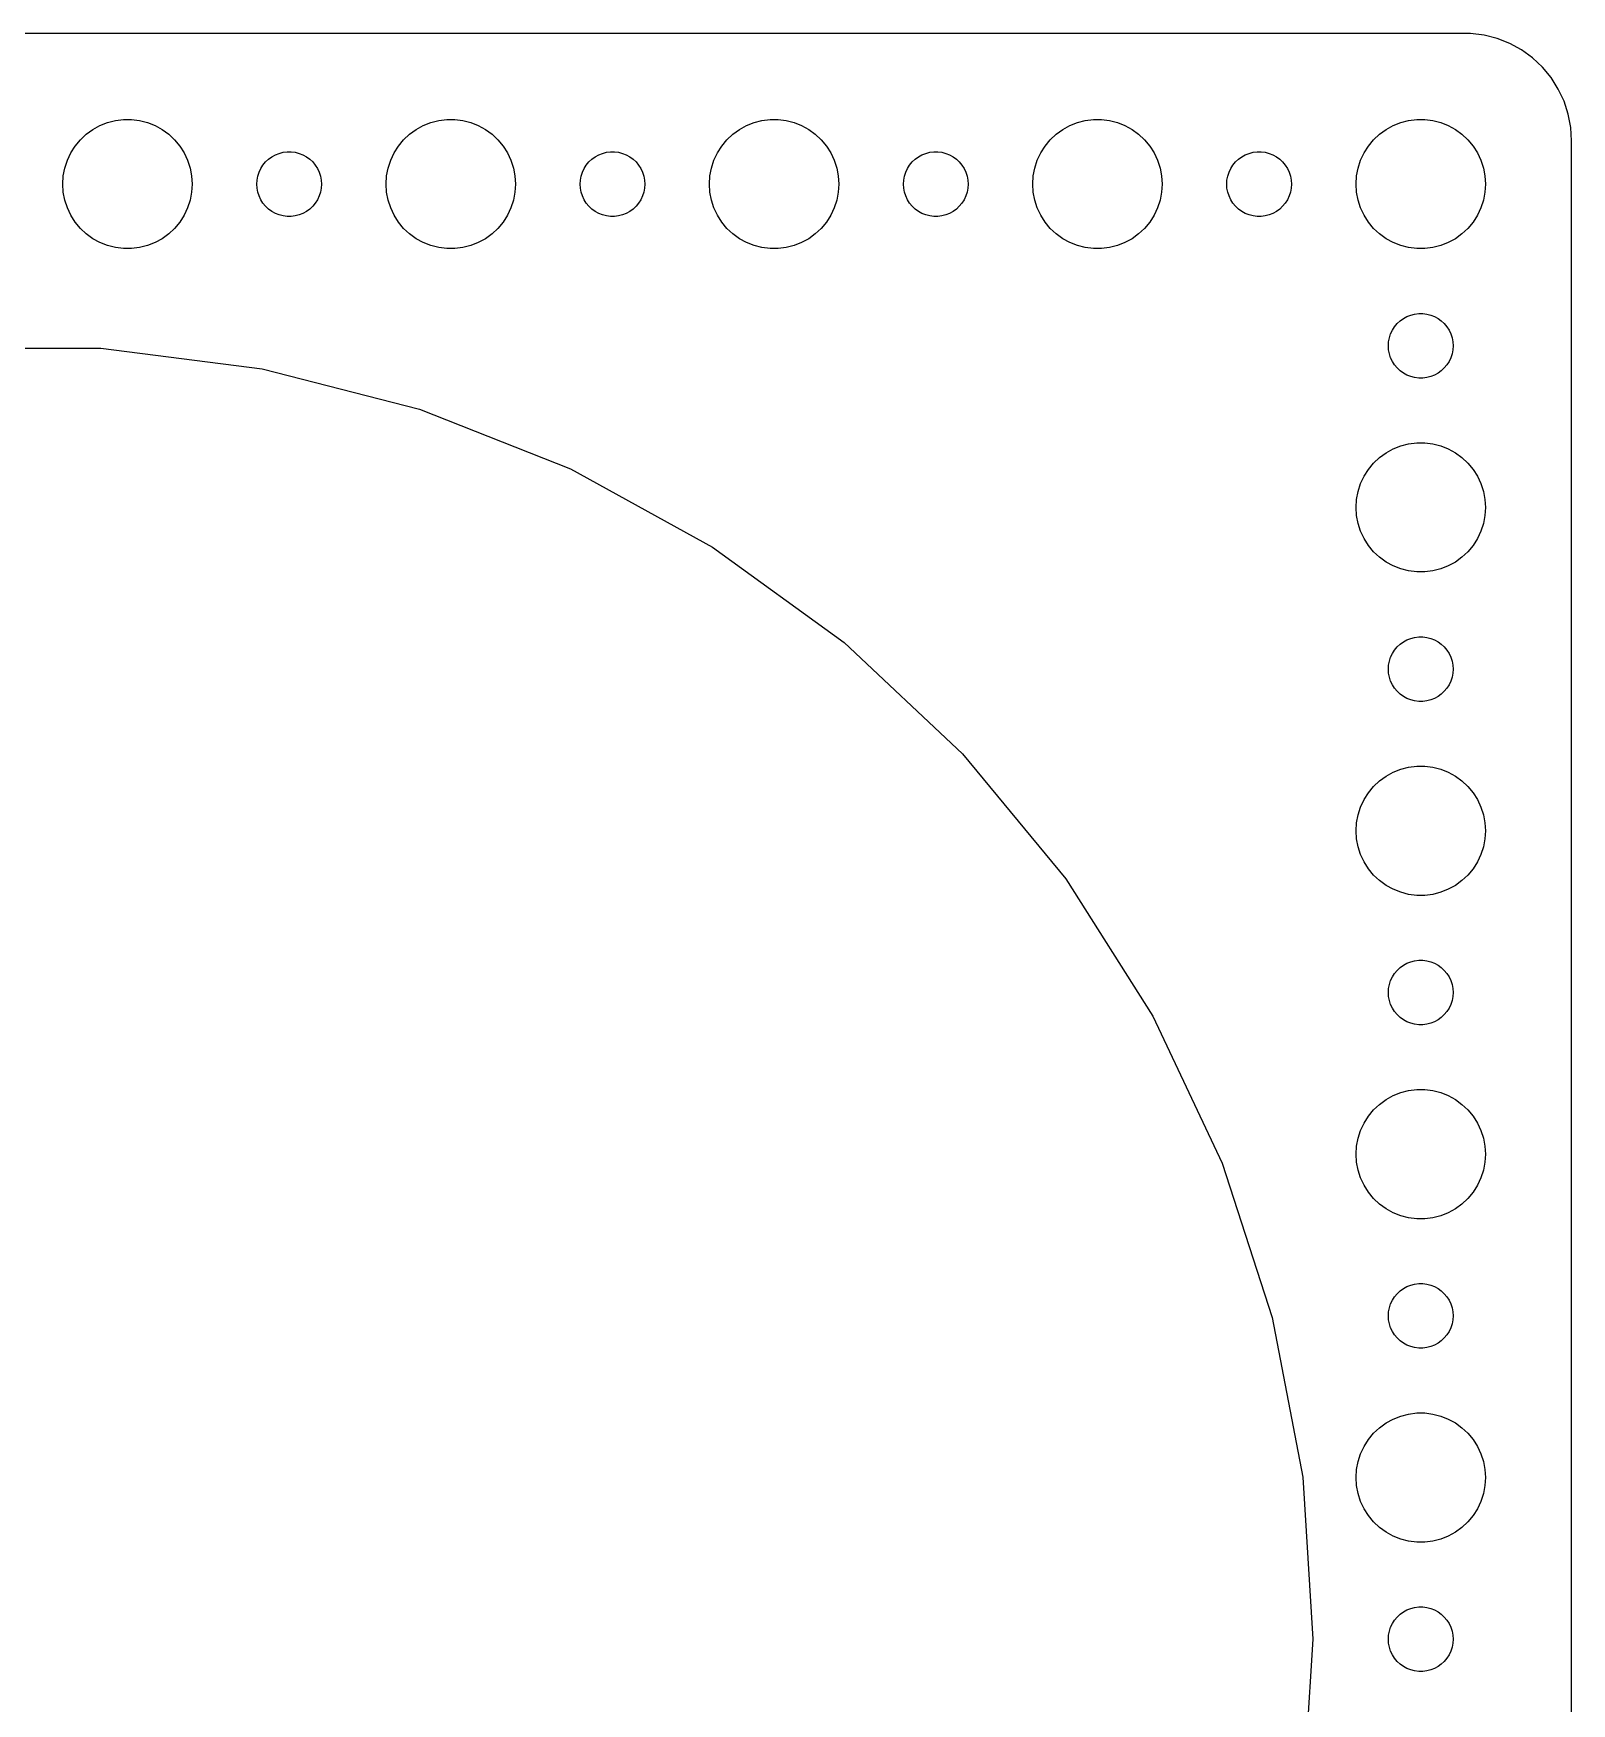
# Model space of a CAD drawing. Header units: metres. Extents: x -134 to 134, y -74 to 74.
# Drawn here: x 63.1 to 134.5, y -3 to 74.5 of the extents above; entities that cross this region are included whole.
import ezdxf

# ---------------------------------------------------------------- set-up
doc = ezdxf.new("R2010")
doc.units = ezdxf.units.M

msp = doc.modelspace()

# ---------------------------------------------------------------- linework, layer by layer
for p, q in [((129.814, 74.4901), (-129.814, 74.4901)), ((130.437, 74.4114), (129.814, 74.4901)), ((131.045, 74.2553), (130.437, 74.4114)), ((131.629, 74.0241), (131.045, 74.2553)), ((132.179, 73.7216), (131.629, 74.0241)), ((132.687, 73.3526), (132.179, 73.7216)), ((133.145, 72.9227), (132.687, 73.3526)), ((133.545, 72.4389), (133.145, 72.9227)), ((133.882, 71.9088), (133.545, 72.4389)), ((134.149, 71.3406), (133.882, 71.9088)), ((134.343, 70.7434), (134.149, 71.3406)), ((134.461, 70.1267), (134.343, 70.7434)), ((65.3131, 69.5536), (65.5877, 69.8115)), ((65.5877, 69.8115), (65.8925, 70.033)), ((65.8925, 70.033), (66.2227, 70.2145)), ((66.2227, 70.2145), (66.573, 70.3532)), ((66.573, 70.3532), (66.9379, 70.4469)), ((66.9379, 70.4469), (67.3116, 70.4941)), ((67.3116, 70.4941), (67.6884, 70.4941)), ((67.6884, 70.4941), (68.0621, 70.4469)), ((68.0621, 70.4469), (68.427, 70.3532)), ((68.427, 70.3532), (68.7773, 70.2145)), ((68.7773, 70.2145), (69.1075, 70.033)), ((69.1075, 70.033), (69.4123, 69.8115)), ((69.4123, 69.8115), (69.6869, 69.5536)), ((80.3131, 69.5536), (80.5877, 69.8115)), ((80.5877, 69.8115), (80.8925, 70.033)), ((80.8925, 70.033), (81.2227, 70.2145)), ((81.2227, 70.2145), (81.573, 70.3532)), ((81.573, 70.3532), (81.9379, 70.4469)), ((81.9379, 70.4469), (82.3116, 70.4941)), ((82.3116, 70.4941), (82.6884, 70.4941)), ((82.6884, 70.4941), (83.0621, 70.4469)), ((83.0621, 70.4469), (83.427, 70.3532)), ((83.427, 70.3532), (83.7773, 70.2145)), ((83.7773, 70.2145), (84.1075, 70.033)), ((84.1075, 70.033), (84.4123, 69.8115)), ((84.4123, 69.8115), (84.6869, 69.5536)), ((95.3131, 69.5536), (95.5877, 69.8115)), ((95.5877, 69.8115), (95.8925, 70.033)), ((95.8925, 70.033), (96.2227, 70.2145)), ((96.2227, 70.2145), (96.573, 70.3532)), ((96.573, 70.3532), (96.9379, 70.4469)), ((96.9379, 70.4469), (97.3116, 70.4941)), ((97.3116, 70.4941), (97.6884, 70.4941)), ((97.6884, 70.4941), (98.0621, 70.4469)), ((98.0621, 70.4469), (98.427, 70.3532)), ((98.427, 70.3532), (98.7773, 70.2145)), ((98.7773, 70.2145), (99.1075, 70.033)), ((99.1075, 70.033), (99.4123, 69.8115)), ((99.4123, 69.8115), (99.6869, 69.5536)), ((110.313, 69.5536), (110.588, 69.8115)), ((110.588, 69.8115), (110.893, 70.033)), ((110.893, 70.033), (111.223, 70.2145)), ((111.223, 70.2145), (111.573, 70.3532)), ((111.573, 70.3532), (111.938, 70.4469)), ((111.938, 70.4469), (112.312, 70.4941)), ((112.312, 70.4941), (112.688, 70.4941)), ((112.688, 70.4941), (113.062, 70.4469)), ((113.062, 70.4469), (113.427, 70.3532)), ((113.427, 70.3532), (113.777, 70.2145)), ((113.777, 70.2145), (114.107, 70.033)), ((114.107, 70.033), (114.412, 69.8115)), ((114.412, 69.8115), (114.687, 69.5536)), ((125.313, 69.5536), (125.588, 69.8115)), ((125.588, 69.8115), (125.893, 70.033)), ((125.893, 70.033), (126.223, 70.2145)), ((126.223, 70.2145), (126.573, 70.3532)), ((126.573, 70.3532), (126.938, 70.4469)), ((126.938, 70.4469), (127.312, 70.4941)), ((127.312, 70.4941), (127.688, 70.4941)), ((127.688, 70.4941), (128.062, 70.4469)), ((128.062, 70.4469), (128.427, 70.3532)), ((128.427, 70.3532), (128.777, 70.2145)), ((128.777, 70.2145), (129.107, 70.033)), ((129.107, 70.033), (129.412, 69.8115)), ((129.412, 69.8115), (129.687, 69.5536)), ((134.5, 69.5), (134.461, 70.1267)), ((64.8711, 68.9453), (65.073, 69.2634)), ((65.073, 69.2634), (65.3131, 69.5536)), ((69.6869, 69.5536), (69.927, 69.2634)), ((69.927, 69.2634), (70.1289, 68.9453)), ((74.5365, 68.9266), (74.7189, 68.9734)), ((74.7189, 68.9734), (74.9058, 68.997)), ((74.9058, 68.997), (75.0942, 68.997)), ((75.0942, 68.997), (75.2811, 68.9734)), ((75.2811, 68.9734), (75.4635, 68.9266)), ((79.8711, 68.9453), (80.073, 69.2634)), ((80.073, 69.2634), (80.3131, 69.5536)), ((84.6869, 69.5536), (84.927, 69.2634)), ((84.927, 69.2634), (85.1289, 68.9453)), ((89.5365, 68.9266), (89.7189, 68.9734)), ((89.7189, 68.9734), (89.9058, 68.997)), ((89.9058, 68.997), (90.0942, 68.997)), ((90.0942, 68.997), (90.2811, 68.9734)), ((90.2811, 68.9734), (90.4635, 68.9266)), ((94.8711, 68.9453), (95.073, 69.2634)), ((95.073, 69.2634), (95.3131, 69.5536)), ((99.6869, 69.5536), (99.927, 69.2634)), ((99.927, 69.2634), (100.129, 68.9453)), ((104.536, 68.9266), (104.719, 68.9734)), ((104.719, 68.9734), (104.906, 68.997)), ((104.906, 68.997), (105.094, 68.997)), ((105.094, 68.997), (105.281, 68.9734)), ((105.281, 68.9734), (105.464, 68.9266)), ((109.871, 68.9453), (110.073, 69.2634)), ((110.073, 69.2634), (110.313, 69.5536)), ((114.687, 69.5536), (114.927, 69.2634)), ((114.927, 69.2634), (115.129, 68.9453)), ((119.536, 68.9266), (119.719, 68.9734)), ((119.719, 68.9734), (119.906, 68.997)), ((119.906, 68.997), (120.094, 68.997)), ((120.094, 68.997), (120.281, 68.9734)), ((120.281, 68.9734), (120.464, 68.9266)), ((124.871, 68.9453), (125.073, 69.2634)), ((125.073, 69.2634), (125.313, 69.5536)), ((129.687, 69.5536), (129.927, 69.2634)), ((129.927, 69.2634), (130.129, 68.9453)), ((134.5, -69.5), (134.5, 69.5)), ((64.5237, 67.876), (64.5943, 68.2461)), ((64.5943, 68.2461), (64.7107, 68.6044)), ((64.7107, 68.6044), (64.8711, 68.9453)), ((70.1289, 68.9453), (70.2893, 68.6044)), ((70.2893, 68.6044), (70.4057, 68.2461)), ((70.4057, 68.2461), (70.4763, 67.876)), ((73.6053, 68.0522), (73.6855, 68.2226)), ((73.6855, 68.2226), (73.7865, 68.3817)), ((73.7865, 68.3817), (73.9065, 68.5268)), ((73.9065, 68.5268), (74.0439, 68.6558)), ((74.0439, 68.6558), (74.1963, 68.7665)), ((74.1963, 68.7665), (74.3613, 68.8572)), ((74.3613, 68.8572), (74.5365, 68.9266)), ((75.4635, 68.9266), (75.6387, 68.8572)), ((75.6387, 68.8572), (75.8037, 68.7665)), ((75.8037, 68.7665), (75.9561, 68.6558)), ((75.9561, 68.6558), (76.0934, 68.5268)), ((76.0934, 68.5268), (76.2135, 68.3817)), ((76.2135, 68.3817), (76.3145, 68.2226)), ((76.3145, 68.2226), (76.3947, 68.0522)), ((79.5237, 67.876), (79.5943, 68.2461)), ((79.5943, 68.2461), (79.7107, 68.6044)), ((79.7107, 68.6044), (79.8711, 68.9453)), ((85.1289, 68.9453), (85.2893, 68.6044)), ((85.2893, 68.6044), (85.4057, 68.2461)), ((85.4057, 68.2461), (85.4763, 67.876)), ((88.6053, 68.0522), (88.6855, 68.2226)), ((88.6855, 68.2226), (88.7865, 68.3817)), ((88.7865, 68.3817), (88.9065, 68.5268)), ((88.9065, 68.5268), (89.0439, 68.6558)), ((89.0439, 68.6558), (89.1963, 68.7665)), ((89.1963, 68.7665), (89.3613, 68.8572)), ((89.3613, 68.8572), (89.5365, 68.9266)), ((90.4635, 68.9266), (90.6387, 68.8572)), ((90.6387, 68.8572), (90.8037, 68.7665)), ((90.8037, 68.7665), (90.9561, 68.6558)), ((90.9561, 68.6558), (91.0934, 68.5268)), ((91.0934, 68.5268), (91.2135, 68.3817)), ((91.2135, 68.3817), (91.3145, 68.2226)), ((91.3145, 68.2226), (91.3947, 68.0522)), ((94.5237, 67.876), (94.5943, 68.2461)), ((94.5943, 68.2461), (94.7107, 68.6044)), ((94.7107, 68.6044), (94.8711, 68.9453)), ((100.129, 68.9453), (100.289, 68.6044)), ((100.289, 68.6044), (100.406, 68.2461)), ((100.406, 68.2461), (100.476, 67.876)), ((103.605, 68.0522), (103.686, 68.2226)), ((103.686, 68.2226), (103.786, 68.3817)), ((103.786, 68.3817), (103.907, 68.5268)), ((103.907, 68.5268), (104.044, 68.6558)), ((104.044, 68.6558), (104.196, 68.7665)), ((104.196, 68.7665), (104.361, 68.8572)), ((104.361, 68.8572), (104.536, 68.9266)), ((105.464, 68.9266), (105.639, 68.8572)), ((105.639, 68.8572), (105.804, 68.7665)), ((105.804, 68.7665), (105.956, 68.6558)), ((105.956, 68.6558), (106.093, 68.5268)), ((106.093, 68.5268), (106.214, 68.3817)), ((106.214, 68.3817), (106.314, 68.2226)), ((106.314, 68.2226), (106.395, 68.0522)), ((109.524, 67.876), (109.594, 68.2461)), ((109.594, 68.2461), (109.711, 68.6044)), ((109.711, 68.6044), (109.871, 68.9453)), ((115.129, 68.9453), (115.289, 68.6044)), ((115.289, 68.6044), (115.406, 68.2461)), ((115.406, 68.2461), (115.476, 67.876)), ((118.605, 68.0522), (118.686, 68.2226)), ((118.686, 68.2226), (118.786, 68.3817)), ((118.786, 68.3817), (118.907, 68.5268)), ((118.907, 68.5268), (119.044, 68.6558)), ((119.044, 68.6558), (119.196, 68.7665)), ((119.196, 68.7665), (119.361, 68.8572)), ((119.361, 68.8572), (119.536, 68.9266)), ((120.464, 68.9266), (120.639, 68.8572)), ((120.639, 68.8572), (120.804, 68.7665)), ((120.804, 68.7665), (120.956, 68.6558)), ((120.956, 68.6558), (121.093, 68.5268)), ((121.093, 68.5268), (121.214, 68.3817)), ((121.214, 68.3817), (121.314, 68.2226)), ((121.314, 68.2226), (121.395, 68.0522)), ((124.524, 67.876), (124.594, 68.2461)), ((124.594, 68.2461), (124.711, 68.6044)), ((124.711, 68.6044), (124.871, 68.9453)), ((130.129, 68.9453), (130.289, 68.6044)), ((130.289, 68.6044), (130.406, 68.2461)), ((130.406, 68.2461), (130.476, 67.876)), ((64.5, 67.5), (64.5237, 67.876)), ((64.5237, 67.124), (64.5, 67.5)), ((70.4763, 67.876), (70.5, 67.5)), ((70.5, 67.5), (70.4763, 67.124)), ((73.5, 67.5), (73.5118, 67.688)), ((73.5118, 67.312), (73.5, 67.5)), ((73.5118, 67.688), (73.5471, 67.873)), ((73.5471, 67.873), (73.6053, 68.0522)), ((76.3947, 68.0522), (76.4529, 67.873)), ((76.4529, 67.873), (76.4882, 67.688)), ((76.4882, 67.688), (76.5, 67.5)), ((76.5, 67.5), (76.4882, 67.312)), ((79.5, 67.5), (79.5237, 67.876)), ((79.5237, 67.124), (79.5, 67.5)), ((85.4763, 67.876), (85.5, 67.5)), ((85.5, 67.5), (85.4763, 67.124)), ((88.5, 67.5), (88.5118, 67.688)), ((88.5118, 67.312), (88.5, 67.5)), ((88.5118, 67.688), (88.5471, 67.873)), ((88.5471, 67.873), (88.6053, 68.0522)), ((91.3947, 68.0522), (91.4529, 67.873)), ((91.4529, 67.873), (91.4882, 67.688)), ((91.4882, 67.688), (91.5, 67.5)), ((91.5, 67.5), (91.4882, 67.312)), ((94.5, 67.5), (94.5237, 67.876)), ((94.5237, 67.124), (94.5, 67.5)), ((100.476, 67.876), (100.5, 67.5)), ((100.5, 67.5), (100.476, 67.124)), ((103.5, 67.5), (103.512, 67.688)), ((103.512, 67.312), (103.5, 67.5)), ((103.512, 67.688), (103.547, 67.873)), ((103.547, 67.873), (103.605, 68.0522)), ((106.395, 68.0522), (106.453, 67.873)), ((106.453, 67.873), (106.488, 67.688)), ((106.488, 67.688), (106.5, 67.5)), ((106.5, 67.5), (106.488, 67.312)), ((109.5, 67.5), (109.524, 67.876)), ((109.524, 67.124), (109.5, 67.5)), ((115.476, 67.876), (115.5, 67.5)), ((115.5, 67.5), (115.476, 67.124)), ((118.5, 67.5), (118.512, 67.688)), ((118.512, 67.312), (118.5, 67.5)), ((118.512, 67.688), (118.547, 67.873)), ((118.547, 67.873), (118.605, 68.0522)), ((121.395, 68.0522), (121.453, 67.873)), ((121.453, 67.873), (121.488, 67.688)), ((121.488, 67.688), (121.5, 67.5)), ((121.5, 67.5), (121.488, 67.312)), ((124.5, 67.5), (124.524, 67.876)), ((124.524, 67.124), (124.5, 67.5)), ((130.476, 67.876), (130.5, 67.5)), ((130.5, 67.5), (130.476, 67.124)), ((64.5943, 66.7539), (64.5237, 67.124)), ((64.7107, 66.3956), (64.5943, 66.7539)), ((70.4057, 66.7539), (70.2893, 66.3956)), ((70.4763, 67.124), (70.4057, 66.7539)), ((73.5471, 67.127), (73.5118, 67.312)), ((73.6053, 66.9478), (73.5471, 67.127)), ((73.6855, 66.7774), (73.6053, 66.9478)), ((73.7865, 66.6183), (73.6855, 66.7774)), ((76.3145, 66.7774), (76.2135, 66.6183)), ((76.3947, 66.9478), (76.3145, 66.7774)), ((76.4529, 67.127), (76.3947, 66.9478)), ((76.4882, 67.312), (76.4529, 67.127)), ((79.5943, 66.7539), (79.5237, 67.124)), ((79.7107, 66.3956), (79.5943, 66.7539)), ((85.4057, 66.7539), (85.2893, 66.3956)), ((85.4763, 67.124), (85.4057, 66.7539)), ((88.5471, 67.127), (88.5118, 67.312)), ((88.6053, 66.9478), (88.5471, 67.127)), ((88.6855, 66.7774), (88.6053, 66.9478)), ((88.7865, 66.6183), (88.6855, 66.7774)), ((91.3145, 66.7774), (91.2135, 66.6183)), ((91.3947, 66.9478), (91.3145, 66.7774)), ((91.4529, 67.127), (91.3947, 66.9478)), ((91.4882, 67.312), (91.4529, 67.127)), ((94.5943, 66.7539), (94.5237, 67.124)), ((94.7107, 66.3956), (94.5943, 66.7539)), ((100.406, 66.7539), (100.289, 66.3956)), ((100.476, 67.124), (100.406, 66.7539)), ((103.547, 67.127), (103.512, 67.312)), ((103.605, 66.9478), (103.547, 67.127)), ((103.686, 66.7774), (103.605, 66.9478)), ((103.786, 66.6183), (103.686, 66.7774)), ((106.314, 66.7774), (106.214, 66.6183)), ((106.395, 66.9478), (106.314, 66.7774)), ((106.453, 67.127), (106.395, 66.9478)), ((106.488, 67.312), (106.453, 67.127)), ((109.594, 66.7539), (109.524, 67.124)), ((109.711, 66.3956), (109.594, 66.7539)), ((115.406, 66.7539), (115.289, 66.3956)), ((115.476, 67.124), (115.406, 66.7539)), ((118.547, 67.127), (118.512, 67.312)), ((118.605, 66.9478), (118.547, 67.127)), ((118.686, 66.7774), (118.605, 66.9478)), ((118.786, 66.6183), (118.686, 66.7774)), ((121.314, 66.7774), (121.214, 66.6183)), ((121.395, 66.9478), (121.314, 66.7774)), ((121.453, 67.127), (121.395, 66.9478)), ((121.488, 67.312), (121.453, 67.127)), ((124.594, 66.7539), (124.524, 67.124)), ((124.711, 66.3956), (124.594, 66.7539)), ((130.406, 66.7539), (130.289, 66.3956)), ((130.476, 67.124), (130.406, 66.7539)), ((64.8711, 66.0547), (64.7107, 66.3956)), ((65.073, 65.7366), (64.8711, 66.0547)), ((70.1289, 66.0547), (69.927, 65.7366)), ((70.2893, 66.3956), (70.1289, 66.0547)), ((73.9065, 66.4732), (73.7865, 66.6183)), ((74.0439, 66.3442), (73.9065, 66.4732)), ((74.1963, 66.2335), (74.0439, 66.3442)), ((74.3613, 66.1428), (74.1963, 66.2335)), ((74.5365, 66.0734), (74.3613, 66.1428)), ((74.7189, 66.0266), (74.5365, 66.0734)), ((74.9058, 66.003), (74.7189, 66.0266)), ((75.0942, 66.003), (74.9058, 66.003)), ((75.2811, 66.0266), (75.0942, 66.003)), ((75.4635, 66.0734), (75.2811, 66.0266)), ((75.6387, 66.1428), (75.4635, 66.0734)), ((75.8037, 66.2335), (75.6387, 66.1428)), ((75.9561, 66.3442), (75.8037, 66.2335)), ((76.0934, 66.4732), (75.9561, 66.3442)), ((76.2135, 66.6183), (76.0934, 66.4732)), ((79.8711, 66.0547), (79.7107, 66.3956)), ((80.073, 65.7366), (79.8711, 66.0547)), ((85.1289, 66.0547), (84.927, 65.7366)), ((85.2893, 66.3956), (85.1289, 66.0547)), ((88.9065, 66.4732), (88.7865, 66.6183)), ((89.0439, 66.3442), (88.9065, 66.4732)), ((89.1963, 66.2335), (89.0439, 66.3442)), ((89.3613, 66.1428), (89.1963, 66.2335)), ((89.5365, 66.0734), (89.3613, 66.1428)), ((89.7189, 66.0266), (89.5365, 66.0734)), ((89.9058, 66.003), (89.7189, 66.0266)), ((90.0942, 66.003), (89.9058, 66.003)), ((90.2811, 66.0266), (90.0942, 66.003)), ((90.4635, 66.0734), (90.2811, 66.0266)), ((90.6387, 66.1428), (90.4635, 66.0734)), ((90.8037, 66.2335), (90.6387, 66.1428)), ((90.9561, 66.3442), (90.8037, 66.2335)), ((91.0934, 66.4732), (90.9561, 66.3442)), ((91.2135, 66.6183), (91.0934, 66.4732)), ((94.8711, 66.0547), (94.7107, 66.3956)), ((95.073, 65.7366), (94.8711, 66.0547)), ((100.129, 66.0547), (99.927, 65.7366)), ((100.289, 66.3956), (100.129, 66.0547)), ((103.907, 66.4732), (103.786, 66.6183)), ((104.044, 66.3442), (103.907, 66.4732)), ((104.196, 66.2335), (104.044, 66.3442)), ((104.361, 66.1428), (104.196, 66.2335)), ((104.536, 66.0734), (104.361, 66.1428)), ((104.719, 66.0266), (104.536, 66.0734)), ((104.906, 66.003), (104.719, 66.0266)), ((105.094, 66.003), (104.906, 66.003)), ((105.281, 66.0266), (105.094, 66.003)), ((105.464, 66.0734), (105.281, 66.0266)), ((105.639, 66.1428), (105.464, 66.0734)), ((105.804, 66.2335), (105.639, 66.1428)), ((105.956, 66.3442), (105.804, 66.2335)), ((106.093, 66.4732), (105.956, 66.3442)), ((106.214, 66.6183), (106.093, 66.4732)), ((109.871, 66.0547), (109.711, 66.3956)), ((110.073, 65.7366), (109.871, 66.0547)), ((115.129, 66.0547), (114.927, 65.7366)), ((115.289, 66.3956), (115.129, 66.0547)), ((118.907, 66.4732), (118.786, 66.6183)), ((119.044, 66.3442), (118.907, 66.4732)), ((119.196, 66.2335), (119.044, 66.3442)), ((119.361, 66.1428), (119.196, 66.2335)), ((119.536, 66.0734), (119.361, 66.1428)), ((119.719, 66.0266), (119.536, 66.0734)), ((119.906, 66.003), (119.719, 66.0266)), ((120.094, 66.003), (119.906, 66.003)), ((120.281, 66.0266), (120.094, 66.003)), ((120.464, 66.0734), (120.281, 66.0266)), ((120.639, 66.1428), (120.464, 66.0734)), ((120.804, 66.2335), (120.639, 66.1428)), ((120.956, 66.3442), (120.804, 66.2335)), ((121.093, 66.4732), (120.956, 66.3442)), ((121.214, 66.6183), (121.093, 66.4732)), ((124.871, 66.0547), (124.711, 66.3956)), ((125.073, 65.7366), (124.871, 66.0547)), ((130.129, 66.0547), (129.927, 65.7366)), ((130.289, 66.3956), (130.129, 66.0547)), ((65.3131, 65.4464), (65.073, 65.7366)), ((65.5877, 65.1885), (65.3131, 65.4464)), ((65.8925, 64.967), (65.5877, 65.1885)), ((69.4123, 65.1885), (69.1075, 64.967)), ((69.6869, 65.4464), (69.4123, 65.1885)), ((69.927, 65.7366), (69.6869, 65.4464)), ((80.3131, 65.4464), (80.073, 65.7366)), ((80.5877, 65.1885), (80.3131, 65.4464)), ((80.8925, 64.967), (80.5877, 65.1885)), ((84.4123, 65.1885), (84.1075, 64.967)), ((84.6869, 65.4464), (84.4123, 65.1885)), ((84.927, 65.7366), (84.6869, 65.4464)), ((95.3131, 65.4464), (95.073, 65.7366)), ((95.5877, 65.1885), (95.3131, 65.4464)), ((95.8925, 64.967), (95.5877, 65.1885)), ((99.4123, 65.1885), (99.1075, 64.967)), ((99.6869, 65.4464), (99.4123, 65.1885)), ((99.927, 65.7366), (99.6869, 65.4464)), ((110.313, 65.4464), (110.073, 65.7366)), ((110.588, 65.1885), (110.313, 65.4464)), ((110.893, 64.967), (110.588, 65.1885)), ((114.412, 65.1885), (114.107, 64.967)), ((114.687, 65.4464), (114.412, 65.1885)), ((114.927, 65.7366), (114.687, 65.4464)), ((125.313, 65.4464), (125.073, 65.7366)), ((125.588, 65.1885), (125.313, 65.4464)), ((125.893, 64.967), (125.588, 65.1885)), ((129.412, 65.1885), (129.107, 64.967)), ((129.687, 65.4464), (129.412, 65.1885)), ((129.927, 65.7366), (129.687, 65.4464)), ((66.2227, 64.7855), (65.8925, 64.967)), ((66.573, 64.6468), (66.2227, 64.7855)), ((66.9379, 64.5531), (66.573, 64.6468)), ((67.3116, 64.5059), (66.9379, 64.5531)), ((67.6884, 64.5059), (67.3116, 64.5059)), ((68.0621, 64.5531), (67.6884, 64.5059)), ((68.427, 64.6468), (68.0621, 64.5531)), ((68.7773, 64.7855), (68.427, 64.6468)), ((69.1075, 64.967), (68.7773, 64.7855)), ((81.2227, 64.7855), (80.8925, 64.967)), ((81.573, 64.6468), (81.2227, 64.7855)), ((81.9379, 64.5531), (81.573, 64.6468)), ((82.3116, 64.5059), (81.9379, 64.5531)), ((82.6884, 64.5059), (82.3116, 64.5059)), ((83.0621, 64.5531), (82.6884, 64.5059)), ((83.427, 64.6468), (83.0621, 64.5531)), ((83.7773, 64.7855), (83.427, 64.6468)), ((84.1075, 64.967), (83.7773, 64.7855)), ((96.2227, 64.7855), (95.8925, 64.967)), ((96.573, 64.6468), (96.2227, 64.7855)), ((96.9379, 64.5531), (96.573, 64.6468)), ((97.3116, 64.5059), (96.9379, 64.5531)), ((97.6884, 64.5059), (97.3116, 64.5059)), ((98.0621, 64.5531), (97.6884, 64.5059)), ((98.427, 64.6468), (98.0621, 64.5531)), ((98.7773, 64.7855), (98.427, 64.6468)), ((99.1075, 64.967), (98.7773, 64.7855)), ((111.223, 64.7855), (110.893, 64.967)), ((111.573, 64.6468), (111.223, 64.7855)), ((111.938, 64.5531), (111.573, 64.6468)), ((112.312, 64.5059), (111.938, 64.5531)), ((112.688, 64.5059), (112.312, 64.5059)), ((113.062, 64.5531), (112.688, 64.5059)), ((113.427, 64.6468), (113.062, 64.5531)), ((113.777, 64.7855), (113.427, 64.6468)), ((114.107, 64.967), (113.777, 64.7855)), ((126.223, 64.7855), (125.893, 64.967)), ((126.573, 64.6468), (126.223, 64.7855)), ((126.938, 64.5531), (126.573, 64.6468)), ((127.312, 64.5059), (126.938, 64.5531)), ((127.688, 64.5059), (127.312, 64.5059)), ((128.062, 64.5531), (127.688, 64.5059)), ((128.427, 64.6468), (128.062, 64.5531)), ((128.777, 64.7855), (128.427, 64.6468)), ((129.107, 64.967), (128.777, 64.7855)), ((126.544, 61.1558), (126.696, 61.2665)), ((126.696, 61.2665), (126.861, 61.3572)), ((126.861, 61.3572), (127.036, 61.4266)), ((127.036, 61.4266), (127.219, 61.4734)), ((127.219, 61.4734), (127.406, 61.497)), ((127.406, 61.497), (127.594, 61.497)), ((127.594, 61.497), (127.781, 61.4734)), ((127.781, 61.4734), (127.964, 61.4266)), ((127.964, 61.4266), (128.139, 61.3572)), ((128.139, 61.3572), (128.304, 61.2665)), ((128.304, 61.2665), (128.456, 61.1558)), ((126.047, 60.373), (126.105, 60.5522)), ((126.105, 60.5522), (126.186, 60.7226)), ((126.186, 60.7226), (126.286, 60.8817)), ((126.286, 60.8817), (126.407, 61.0268)), ((126.407, 61.0268), (126.544, 61.1558)), ((128.456, 61.1558), (128.593, 61.0268)), ((128.593, 61.0268), (128.714, 60.8817)), ((128.714, 60.8817), (128.814, 60.7226)), ((128.814, 60.7226), (128.895, 60.5522)), ((128.895, 60.5522), (128.953, 60.373)), ((58.7326, 59.8816), (66.2674, 59.8816)), ((66.2674, 59.8816), (73.7429, 58.9372)), ((126, 60), (126.012, 60.188)), ((126.012, 59.812), (126, 60)), ((126.012, 60.188), (126.047, 60.373)), ((126.047, 59.627), (126.012, 59.812)), ((128.953, 60.373), (128.988, 60.188)), ((128.988, 59.812), (128.953, 59.627)), ((128.988, 60.188), (129, 60)), ((129, 60), (128.988, 59.812)), ((73.7429, 58.9372), (81.041, 57.0634)), ((126.105, 59.4478), (126.047, 59.627)), ((126.186, 59.2774), (126.105, 59.4478)), ((126.286, 59.1183), (126.186, 59.2774)), ((126.407, 58.9732), (126.286, 59.1183)), ((126.544, 58.8442), (126.407, 58.9732)), ((128.593, 58.9732), (128.456, 58.8442)), ((128.714, 59.1183), (128.593, 58.9732)), ((128.814, 59.2774), (128.714, 59.1183)), ((128.895, 59.4478), (128.814, 59.2774)), ((128.953, 59.627), (128.895, 59.4478)), ((126.696, 58.7335), (126.544, 58.8442)), ((126.861, 58.6428), (126.696, 58.7335)), ((127.036, 58.5734), (126.861, 58.6428)), ((127.219, 58.5266), (127.036, 58.5734)), ((127.406, 58.503), (127.219, 58.5266)), ((127.594, 58.503), (127.406, 58.503)), ((127.781, 58.5266), (127.594, 58.503)), ((127.964, 58.5734), (127.781, 58.5266)), ((128.139, 58.6428), (127.964, 58.5734)), ((128.304, 58.7335), (128.139, 58.6428)), ((128.456, 58.8442), (128.304, 58.7335)), ((81.041, 57.0634), (88.0468, 54.2896)), ((125.588, 54.8115), (125.893, 55.033)), ((125.893, 55.033), (126.223, 55.2145)), ((126.223, 55.2145), (126.573, 55.3532)), ((126.573, 55.3532), (126.938, 55.4469)), ((126.938, 55.4469), (127.312, 55.4941)), ((127.312, 55.4941), (127.688, 55.4941)), ((127.688, 55.4941), (128.062, 55.4469)), ((128.062, 55.4469), (128.427, 55.3532)), ((128.427, 55.3532), (128.777, 55.2145)), ((128.777, 55.2145), (129.107, 55.033)), ((129.107, 55.033), (129.412, 54.8115)), ((88.0468, 54.2896), (94.6496, 50.6597)), ((124.871, 53.9453), (125.073, 54.2634)), ((125.073, 54.2634), (125.313, 54.5536)), ((125.313, 54.5536), (125.588, 54.8115)), ((129.412, 54.8115), (129.687, 54.5536)), ((129.687, 54.5536), (129.927, 54.2634)), ((129.927, 54.2634), (130.129, 53.9453)), ((124.594, 53.2461), (124.711, 53.6044)), ((124.711, 53.6044), (124.871, 53.9453)), ((130.129, 53.9453), (130.289, 53.6044)), ((130.289, 53.6044), (130.406, 53.2461)), ((124.5, 52.5), (124.524, 52.876)), ((124.524, 52.876), (124.594, 53.2461)), ((130.406, 53.2461), (130.476, 52.876)), ((130.476, 52.876), (130.5, 52.5)), ((124.524, 52.124), (124.5, 52.5)), ((124.594, 51.7539), (124.524, 52.124)), ((130.476, 52.124), (130.406, 51.7539)), ((130.5, 52.5), (130.476, 52.124)), ((124.711, 51.3956), (124.594, 51.7539)), ((124.871, 51.0547), (124.711, 51.3956)), ((130.289, 51.3956), (130.129, 51.0547)), ((130.406, 51.7539), (130.289, 51.3956)), ((94.6496, 50.6597), (100.745, 46.2308)), ((125.073, 50.7366), (124.871, 51.0547)), ((125.313, 50.4464), (125.073, 50.7366)), ((125.588, 50.1885), (125.313, 50.4464)), ((129.687, 50.4464), (129.412, 50.1885)), ((129.927, 50.7366), (129.687, 50.4464)), ((130.129, 51.0547), (129.927, 50.7366)), ((125.893, 49.967), (125.588, 50.1885)), ((126.223, 49.7855), (125.893, 49.967)), ((126.573, 49.6468), (126.223, 49.7855)), ((126.938, 49.5531), (126.573, 49.6468)), ((128.427, 49.6468), (128.062, 49.5531)), ((128.777, 49.7855), (128.427, 49.6468)), ((129.107, 49.967), (128.777, 49.7855)), ((129.412, 50.1885), (129.107, 49.967)), ((127.312, 49.5059), (126.938, 49.5531)), ((127.688, 49.5059), (127.312, 49.5059)), ((128.062, 49.5531), (127.688, 49.5059)), ((127.219, 46.4734), (127.406, 46.497)), ((127.406, 46.497), (127.594, 46.497)), ((127.594, 46.497), (127.781, 46.4734)), ((100.745, 46.2308), (106.238, 41.0728)), ((126.105, 45.5522), (126.186, 45.7226)), ((126.186, 45.7226), (126.286, 45.8817)), ((126.286, 45.8817), (126.407, 46.0268)), ((126.407, 46.0268), (126.544, 46.1558)), ((126.544, 46.1558), (126.696, 46.2665)), ((126.696, 46.2665), (126.861, 46.3572)), ((126.861, 46.3572), (127.036, 46.4266)), ((127.036, 46.4266), (127.219, 46.4734)), ((127.781, 46.4734), (127.964, 46.4266)), ((127.964, 46.4266), (128.139, 46.3572)), ((128.139, 46.3572), (128.304, 46.2665)), ((128.304, 46.2665), (128.456, 46.1558)), ((128.456, 46.1558), (128.593, 46.0268)), ((128.593, 46.0268), (128.714, 45.8817)), ((128.714, 45.8817), (128.814, 45.7226)), ((128.814, 45.7226), (128.895, 45.5522)), ((126, 45), (126.012, 45.188)), ((126.012, 44.812), (126, 45)), ((126.012, 45.188), (126.047, 45.373)), ((126.047, 45.373), (126.105, 45.5522)), ((128.895, 45.5522), (128.953, 45.373)), ((128.953, 45.373), (128.988, 45.188)), ((128.988, 45.188), (129, 45)), ((129, 45), (128.988, 44.812)), ((126.047, 44.627), (126.012, 44.812)), ((126.105, 44.4478), (126.047, 44.627)), ((126.186, 44.2774), (126.105, 44.4478)), ((126.286, 44.1183), (126.186, 44.2774)), ((128.814, 44.2774), (128.714, 44.1183)), ((128.895, 44.4478), (128.814, 44.2774)), ((128.953, 44.627), (128.895, 44.4478)), ((128.988, 44.812), (128.953, 44.627)), ((126.407, 43.9732), (126.286, 44.1183)), ((126.544, 43.8442), (126.407, 43.9732)), ((126.696, 43.7335), (126.544, 43.8442)), ((126.861, 43.6428), (126.696, 43.7335)), ((127.036, 43.5734), (126.861, 43.6428)), ((127.219, 43.5266), (127.036, 43.5734)), ((127.406, 43.503), (127.219, 43.5266)), ((127.594, 43.503), (127.406, 43.503)), ((127.781, 43.5266), (127.594, 43.503)), ((127.964, 43.5734), (127.781, 43.5266)), ((128.139, 43.6428), (127.964, 43.5734)), ((128.304, 43.7335), (128.139, 43.6428)), ((128.456, 43.8442), (128.304, 43.7335)), ((128.593, 43.9732), (128.456, 43.8442)), ((128.714, 44.1183), (128.593, 43.9732)), ((106.238, 41.0728), (111.041, 35.2671)), ((126.223, 40.2145), (126.573, 40.3532)), ((126.573, 40.3532), (126.938, 40.4469)), ((126.938, 40.4469), (127.312, 40.4941)), ((127.312, 40.4941), (127.688, 40.4941)), ((127.688, 40.4941), (128.062, 40.4469)), ((128.062, 40.4469), (128.427, 40.3532)), ((128.427, 40.3532), (128.777, 40.2145)), ((125.073, 39.2634), (125.313, 39.5536)), ((125.313, 39.5536), (125.588, 39.8115)), ((125.588, 39.8115), (125.893, 40.033)), ((125.893, 40.033), (126.223, 40.2145)), ((128.777, 40.2145), (129.107, 40.033)), ((129.107, 40.033), (129.412, 39.8115)), ((129.412, 39.8115), (129.687, 39.5536)), ((129.687, 39.5536), (129.927, 39.2634)), ((124.711, 38.6044), (124.871, 38.9453)), ((124.871, 38.9453), (125.073, 39.2634)), ((129.927, 39.2634), (130.129, 38.9453)), ((130.129, 38.9453), (130.289, 38.6044)), ((124.524, 37.876), (124.594, 38.2461)), ((124.594, 38.2461), (124.711, 38.6044)), ((130.289, 38.6044), (130.406, 38.2461)), ((130.406, 38.2461), (130.476, 37.876)), ((124.5, 37.5), (124.524, 37.876)), ((124.524, 37.124), (124.5, 37.5)), ((130.476, 37.876), (130.5, 37.5)), ((130.5, 37.5), (130.476, 37.124)), ((124.594, 36.7539), (124.524, 37.124)), ((124.711, 36.3956), (124.594, 36.7539)), ((130.406, 36.7539), (130.289, 36.3956)), ((130.476, 37.124), (130.406, 36.7539)), ((124.871, 36.0547), (124.711, 36.3956)), ((125.073, 35.7366), (124.871, 36.0547)), ((125.313, 35.4464), (125.073, 35.7366)), ((129.927, 35.7366), (129.687, 35.4464)), ((130.129, 36.0547), (129.927, 35.7366)), ((130.289, 36.3956), (130.129, 36.0547)), ((111.041, 35.2671), (115.078, 28.9052)), ((125.588, 35.1885), (125.313, 35.4464)), ((125.893, 34.967), (125.588, 35.1885)), ((126.223, 34.7855), (125.893, 34.967)), ((129.107, 34.967), (128.777, 34.7855)), ((129.412, 35.1885), (129.107, 34.967)), ((129.687, 35.4464), (129.412, 35.1885)), ((126.573, 34.6468), (126.223, 34.7855)), ((126.938, 34.5531), (126.573, 34.6468)), ((127.312, 34.5059), (126.938, 34.5531)), ((127.688, 34.5059), (127.312, 34.5059)), ((128.062, 34.5531), (127.688, 34.5059)), ((128.427, 34.6468), (128.062, 34.5531)), ((128.777, 34.7855), (128.427, 34.6468)), ((126.286, 30.8817), (126.407, 31.0268)), ((126.407, 31.0268), (126.544, 31.1558)), ((126.544, 31.1558), (126.696, 31.2665)), ((126.696, 31.2665), (126.861, 31.3572)), ((126.861, 31.3572), (127.036, 31.4266)), ((127.036, 31.4266), (127.219, 31.4734)), ((127.219, 31.4734), (127.406, 31.497)), ((127.406, 31.497), (127.594, 31.497)), ((127.594, 31.497), (127.781, 31.4734)), ((127.781, 31.4734), (127.964, 31.4266)), ((127.964, 31.4266), (128.139, 31.3572)), ((128.139, 31.3572), (128.304, 31.2665)), ((128.304, 31.2665), (128.456, 31.1558)), ((128.456, 31.1558), (128.593, 31.0268)), ((128.593, 31.0268), (128.714, 30.8817)), ((126.012, 30.188), (126.047, 30.373)), ((126.047, 30.373), (126.105, 30.5522)), ((126.105, 30.5522), (126.186, 30.7226)), ((126.186, 30.7226), (126.286, 30.8817)), ((128.714, 30.8817), (128.814, 30.7226)), ((128.814, 30.7226), (128.895, 30.5522)), ((128.895, 30.5522), (128.953, 30.373)), ((128.953, 30.373), (128.988, 30.188)), ((126, 30), (126.012, 30.188)), ((126.012, 29.812), (126, 30)), ((126.047, 29.627), (126.012, 29.812)), ((126.105, 29.4478), (126.047, 29.627)), ((126.186, 29.2774), (126.105, 29.4478)), ((128.895, 29.4478), (128.814, 29.2774)), ((128.953, 29.627), (128.895, 29.4478)), ((128.988, 29.812), (128.953, 29.627)), ((128.988, 30.188), (129, 30)), ((129, 30), (128.988, 29.812)), ((115.078, 28.9052), (118.287, 22.0875)), ((126.286, 29.1183), (126.186, 29.2774)), ((126.407, 28.9732), (126.286, 29.1183)), ((126.544, 28.8442), (126.407, 28.9732)), ((126.696, 28.7335), (126.544, 28.8442)), ((126.861, 28.6427), (126.696, 28.7335)), ((128.304, 28.7335), (128.139, 28.6427)), ((128.456, 28.8442), (128.304, 28.7335)), ((128.593, 28.9732), (128.456, 28.8442)), ((128.714, 29.1183), (128.593, 28.9732)), ((128.814, 29.2774), (128.714, 29.1183)), ((127.036, 28.5734), (126.861, 28.6427)), ((127.219, 28.5266), (127.036, 28.5734)), ((127.406, 28.503), (127.219, 28.5266)), ((127.594, 28.503), (127.406, 28.503)), ((127.781, 28.5266), (127.594, 28.503)), ((127.964, 28.5734), (127.781, 28.5266)), ((128.139, 28.6427), (127.964, 28.5734)), ((125.313, 24.5536), (125.588, 24.8115)), ((125.588, 24.8115), (125.893, 25.033)), ((125.893, 25.033), (126.223, 25.2145)), ((126.223, 25.2145), (126.573, 25.3532)), ((126.573, 25.3532), (126.938, 25.4469)), ((126.938, 25.4469), (127.312, 25.4941)), ((127.312, 25.4941), (127.688, 25.4941)), ((127.688, 25.4941), (128.062, 25.4469)), ((128.062, 25.4469), (128.427, 25.3532)), ((128.427, 25.3532), (128.777, 25.2145)), ((128.777, 25.2145), (129.107, 25.033)), ((129.107, 25.033), (129.412, 24.8115)), ((129.412, 24.8115), (129.687, 24.5536)), ((124.871, 23.9453), (125.073, 24.2634)), ((125.073, 24.2634), (125.313, 24.5536)), ((129.687, 24.5536), (129.927, 24.2634)), ((129.927, 24.2634), (130.129, 23.9453)), ((124.524, 22.876), (124.594, 23.2461)), ((124.594, 23.2461), (124.711, 23.6044)), ((124.711, 23.6044), (124.871, 23.9453)), ((130.129, 23.9453), (130.289, 23.6044)), ((130.289, 23.6044), (130.406, 23.2461)), ((130.406, 23.2461), (130.476, 22.876)), ((124.5, 22.5), (124.524, 22.876)), ((124.524, 22.124), (124.5, 22.5)), ((130.476, 22.876), (130.5, 22.5)), ((130.5, 22.5), (130.476, 22.124)), ((118.287, 22.0875), (120.615, 14.9214)), ((124.594, 21.7539), (124.524, 22.124)), ((124.711, 21.3956), (124.594, 21.7539)), ((130.406, 21.7539), (130.289, 21.3956)), ((130.476, 22.124), (130.406, 21.7539)), ((124.871, 21.0547), (124.711, 21.3956)), ((125.073, 20.7366), (124.871, 21.0547)), ((130.129, 21.0547), (129.927, 20.7366)), ((130.289, 21.3956), (130.129, 21.0547)), ((125.313, 20.4464), (125.073, 20.7366)), ((125.588, 20.1884), (125.313, 20.4464)), ((125.893, 19.967), (125.588, 20.1884)), ((129.412, 20.1884), (129.107, 19.967)), ((129.687, 20.4464), (129.412, 20.1884)), ((129.927, 20.7366), (129.687, 20.4464)), ((126.223, 19.7855), (125.893, 19.967)), ((126.573, 19.6468), (126.223, 19.7855)), ((126.938, 19.5531), (126.573, 19.6468)), ((127.312, 19.5059), (126.938, 19.5531)), ((127.688, 19.5059), (127.312, 19.5059)), ((128.062, 19.5531), (127.688, 19.5059)), ((128.427, 19.6468), (128.062, 19.5531)), ((128.777, 19.7855), (128.427, 19.6468)), ((129.107, 19.967), (128.777, 19.7855)), ((126.696, 16.2665), (126.861, 16.3572)), ((126.861, 16.3572), (127.036, 16.4266)), ((127.036, 16.4266), (127.219, 16.4734)), ((127.219, 16.4734), (127.406, 16.497)), ((127.406, 16.497), (127.594, 16.497)), ((127.594, 16.497), (127.781, 16.4734)), ((127.781, 16.4734), (127.964, 16.4266)), ((127.964, 16.4266), (128.139, 16.3572)), ((128.139, 16.3572), (128.304, 16.2665)), ((126.047, 15.373), (126.105, 15.5522)), ((126.105, 15.5522), (126.186, 15.7226)), ((126.186, 15.7226), (126.286, 15.8817)), ((126.286, 15.8817), (126.407, 16.0268)), ((126.407, 16.0268), (126.544, 16.1558)), ((126.544, 16.1558), (126.696, 16.2665)), ((128.304, 16.2665), (128.456, 16.1558)), ((128.456, 16.1558), (128.593, 16.0268)), ((128.593, 16.0268), (128.714, 15.8817)), ((128.714, 15.8817), (128.814, 15.7226)), ((128.814, 15.7226), (128.895, 15.5522)), ((128.895, 15.5522), (128.953, 15.373)), ((120.615, 14.9214), (122.027, 7.51999)), ((126, 15), (126.012, 15.188)), ((126.012, 14.812), (126, 15)), ((126.012, 15.188), (126.047, 15.373)), ((126.047, 14.627), (126.012, 14.812)), ((128.953, 15.373), (128.988, 15.188)), ((128.988, 14.812), (128.953, 14.627)), ((128.988, 15.188), (129, 15)), ((129, 15), (128.988, 14.812)), ((126.105, 14.4478), (126.047, 14.627)), ((126.186, 14.2774), (126.105, 14.4478)), ((126.286, 14.1183), (126.186, 14.2774)), ((126.407, 13.9732), (126.286, 14.1183)), ((126.544, 13.8442), (126.407, 13.9732)), ((128.593, 13.9732), (128.456, 13.8442)), ((128.714, 14.1183), (128.593, 13.9732)), ((128.814, 14.2774), (128.714, 14.1183)), ((128.895, 14.4478), (128.814, 14.2774)), ((128.953, 14.627), (128.895, 14.4478)), ((126.696, 13.7335), (126.544, 13.8442)), ((126.861, 13.6427), (126.696, 13.7335)), ((127.036, 13.5734), (126.861, 13.6427)), ((127.219, 13.5266), (127.036, 13.5734)), ((127.406, 13.5029), (127.219, 13.5266)), ((127.594, 13.5029), (127.406, 13.5029)), ((127.781, 13.5266), (127.594, 13.5029)), ((127.964, 13.5734), (127.781, 13.5266)), ((128.139, 13.6427), (127.964, 13.5734)), ((128.304, 13.7335), (128.139, 13.6427)), ((128.456, 13.8442), (128.304, 13.7335)), ((125.893, 10.033), (126.223, 10.2145)), ((126.223, 10.2145), (126.573, 10.3532)), ((126.573, 10.3532), (126.938, 10.4469)), ((126.938, 10.4469), (127.312, 10.4941)), ((127.312, 10.4941), (127.688, 10.4941)), ((127.688, 10.4941), (128.062, 10.4469)), ((128.062, 10.4469), (128.427, 10.3532)), ((128.427, 10.3532), (128.777, 10.2145)), ((128.777, 10.2145), (129.107, 10.033)), ((125.073, 9.26335), (125.313, 9.55363)), ((125.313, 9.55363), (125.588, 9.81154)), ((125.588, 9.81154), (125.893, 10.033)), ((129.107, 10.033), (129.412, 9.81154)), ((129.412, 9.81154), (129.687, 9.55363)), ((129.687, 9.55363), (129.927, 9.26335)), ((124.594, 8.24606), (124.711, 8.60437)), ((124.711, 8.60437), (124.871, 8.94525)), ((124.871, 8.94525), (125.073, 9.26335)), ((129.927, 9.26335), (130.129, 8.94525)), ((130.129, 8.94525), (130.289, 8.60437)), ((130.289, 8.60437), (130.406, 8.24606)), ((124.5, 7.5), (124.524, 7.87599)), ((124.524, 7.87599), (124.594, 8.24606)), ((130.406, 8.24606), (130.476, 7.87599)), ((130.476, 7.87599), (130.5, 7.5)), ((122.027, 7.51999), (122.5, 0)), ((124.524, 7.12399), (124.5, 7.5)), ((124.594, 6.75392), (124.524, 7.12399)), ((130.476, 7.12399), (130.406, 6.75392)), ((130.5, 7.5), (130.476, 7.12399)), ((124.711, 6.39561), (124.594, 6.75392)), ((124.871, 6.05473), (124.711, 6.39561)), ((130.289, 6.39561), (130.129, 6.05473)), ((130.406, 6.75392), (130.289, 6.39561)), ((125.073, 5.73663), (124.871, 6.05473)), ((125.313, 5.44635), (125.073, 5.73663)), ((125.588, 5.18845), (125.313, 5.44635)), ((129.687, 5.44635), (129.412, 5.18845)), ((129.927, 5.73663), (129.687, 5.44635)), ((130.129, 6.05473), (129.927, 5.73663)), ((125.893, 4.96701), (125.588, 5.18845)), ((126.223, 4.78551), (125.893, 4.96701)), ((126.573, 4.64682), (126.223, 4.78551)), ((128.777, 4.78551), (128.427, 4.64682)), ((129.107, 4.96701), (128.777, 4.78551)), ((129.412, 5.18845), (129.107, 4.96701)), ((126.938, 4.55313), (126.573, 4.64682)), ((127.312, 4.50591), (126.938, 4.55313)), ((127.688, 4.50591), (127.312, 4.50591)), ((128.062, 4.55313), (127.688, 4.50591)), ((128.427, 4.64682), (128.062, 4.55313)), ((126.186, 0.72263), (126.286, 0.88167)), ((126.286, 0.88167), (126.407, 1.02681)), ((126.407, 1.02681), (126.544, 1.15576)), ((126.544, 1.15576), (126.696, 1.26648)), ((126.696, 1.26648), (126.861, 1.35724)), ((126.861, 1.35724), (127.036, 1.42657)), ((127.036, 1.42657), (127.219, 1.47342)), ((127.219, 1.47342), (127.406, 1.49704)), ((127.406, 1.49704), (127.594, 1.49704)), ((127.594, 1.49704), (127.781, 1.47342)), ((127.781, 1.47342), (127.964, 1.42657)), ((127.964, 1.42657), (128.139, 1.35724)), ((128.139, 1.35724), (128.304, 1.26648)), ((128.304, 1.26648), (128.456, 1.15576)), ((128.456, 1.15576), (128.593, 1.02681)), ((128.593, 1.02681), (128.714, 0.88167)), ((128.714, 0.88167), (128.814, 0.72263)), ((122.5, 0), (122.027, -7.51999)), ((126, 0), (126.012, 0.18799)), ((126.012, -0.18799), (126, 0)), ((126.012, 0.18799), (126.047, 0.37303)), ((126.047, 0.37303), (126.105, 0.55219)), ((126.105, 0.55219), (126.186, 0.72263)), ((128.814, 0.72263), (128.895, 0.55219)), ((128.895, 0.55219), (128.953, 0.37303)), ((128.953, 0.37303), (128.988, 0.18799)), ((128.988, 0.18799), (129, 0)), ((129, 0), (128.988, -0.18799)), ((126.047, -0.37303), (126.012, -0.18799)), ((126.105, -0.55219), (126.047, -0.37303)), ((126.186, -0.72263), (126.105, -0.55219)), ((126.286, -0.88167), (126.186, -0.72263)), ((128.814, -0.72263), (128.714, -0.88167)), ((128.895, -0.55219), (128.814, -0.72263)), ((128.953, -0.37303), (128.895, -0.55219)), ((128.988, -0.18799), (128.953, -0.37303)), ((126.407, -1.02681), (126.286, -0.88167)), ((126.544, -1.15576), (126.407, -1.02681)), ((126.696, -1.26648), (126.544, -1.15576)), ((126.861, -1.35724), (126.696, -1.26648)), ((127.036, -1.42657), (126.861, -1.35724)), ((127.219, -1.47342), (127.036, -1.42657)), ((127.406, -1.49704), (127.219, -1.47342)), ((127.594, -1.49704), (127.406, -1.49704)), ((127.781, -1.47342), (127.594, -1.49704)), ((127.964, -1.42657), (127.781, -1.47342)), ((128.139, -1.35724), (127.964, -1.42657)), ((128.304, -1.26648), (128.139, -1.35724)), ((128.456, -1.15576), (128.304, -1.26648)), ((128.593, -1.02681), (128.456, -1.15576)), ((128.714, -0.88167), (128.593, -1.02681))]:
    msp.add_line(p, q)

doc.saveas('drawing.dxf')
